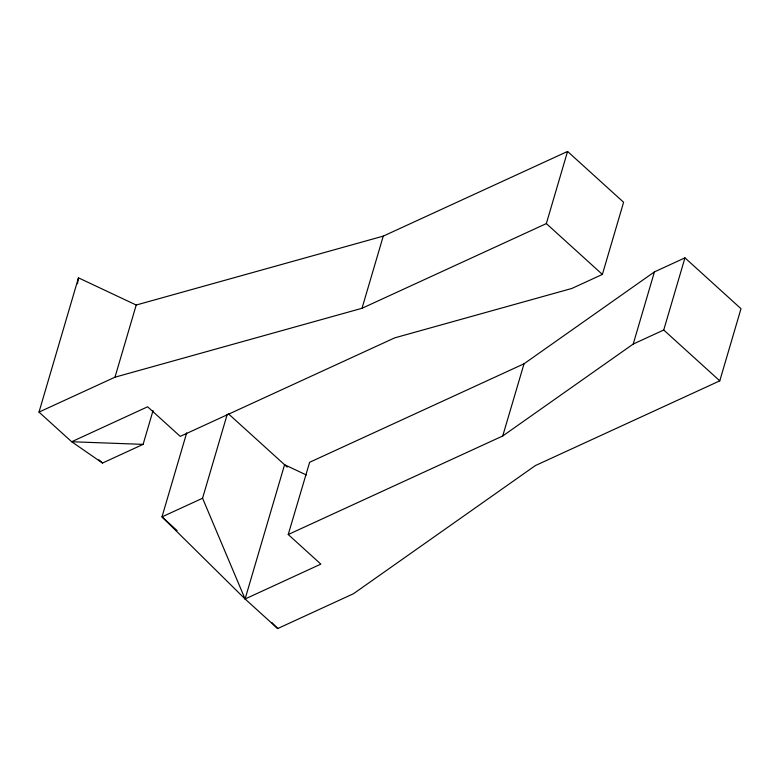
<?xml version="1.0" encoding="UTF-8"?>
<svg xmlns="http://www.w3.org/2000/svg" width="780" height="780" viewBox="0 0 780 780"><rect width="100%" height="100%" fill="white"/><g stroke="black" fill="none" stroke-linecap="round" stroke-linejoin="round"><path stroke-width="1.17" d="M77.503 283.744L78.468 277.846L136.217 305.029L383.263 236.116L567.567 151.447L623.6 202.264L602.384 274.433L571.857 288.454L394.631 337.886L180.239 436.381L147.615 406.79L71.672 441.743L39 412.103L78.468 277.846M39 412.103L114.982 377.188L136.217 305.029M143.111 444.366L71.672 441.743L102.492 463.037L143.111 444.366L153.065 410.534M186.683 432.871L161.986 516.886L245.086 598.991L277.69 628.553L353.486 593.716L535.353 465.582L719.774 380.845L741 308.695L684.957 257.858L654.43 271.889L524.024 363.792L309.631 462.277L288.229 534.514L320.853 564.115L245.086 598.991L202.566 498.235L227.263 414.229M245.086 598.991L284.573 464.734L306.345 474.981M114.982 377.188L362.008 308.285L383.263 236.116M362.008 308.285L546.341 223.597L567.567 151.447M288.229 534.514L502.729 435.981L633.214 344.048L654.43 271.889M633.214 344.048L663.731 330.018L684.957 257.858M502.729 435.981L524.024 363.792M202.566 498.235L161.986 516.886L177.109 530.595M546.341 223.597L602.384 274.433M663.731 330.018L719.774 380.845M228.491 413.868L287.215 467.132M98.923 459.8L102.492 463.037M271.723 622.459L277.69 628.553"/></g></svg>
